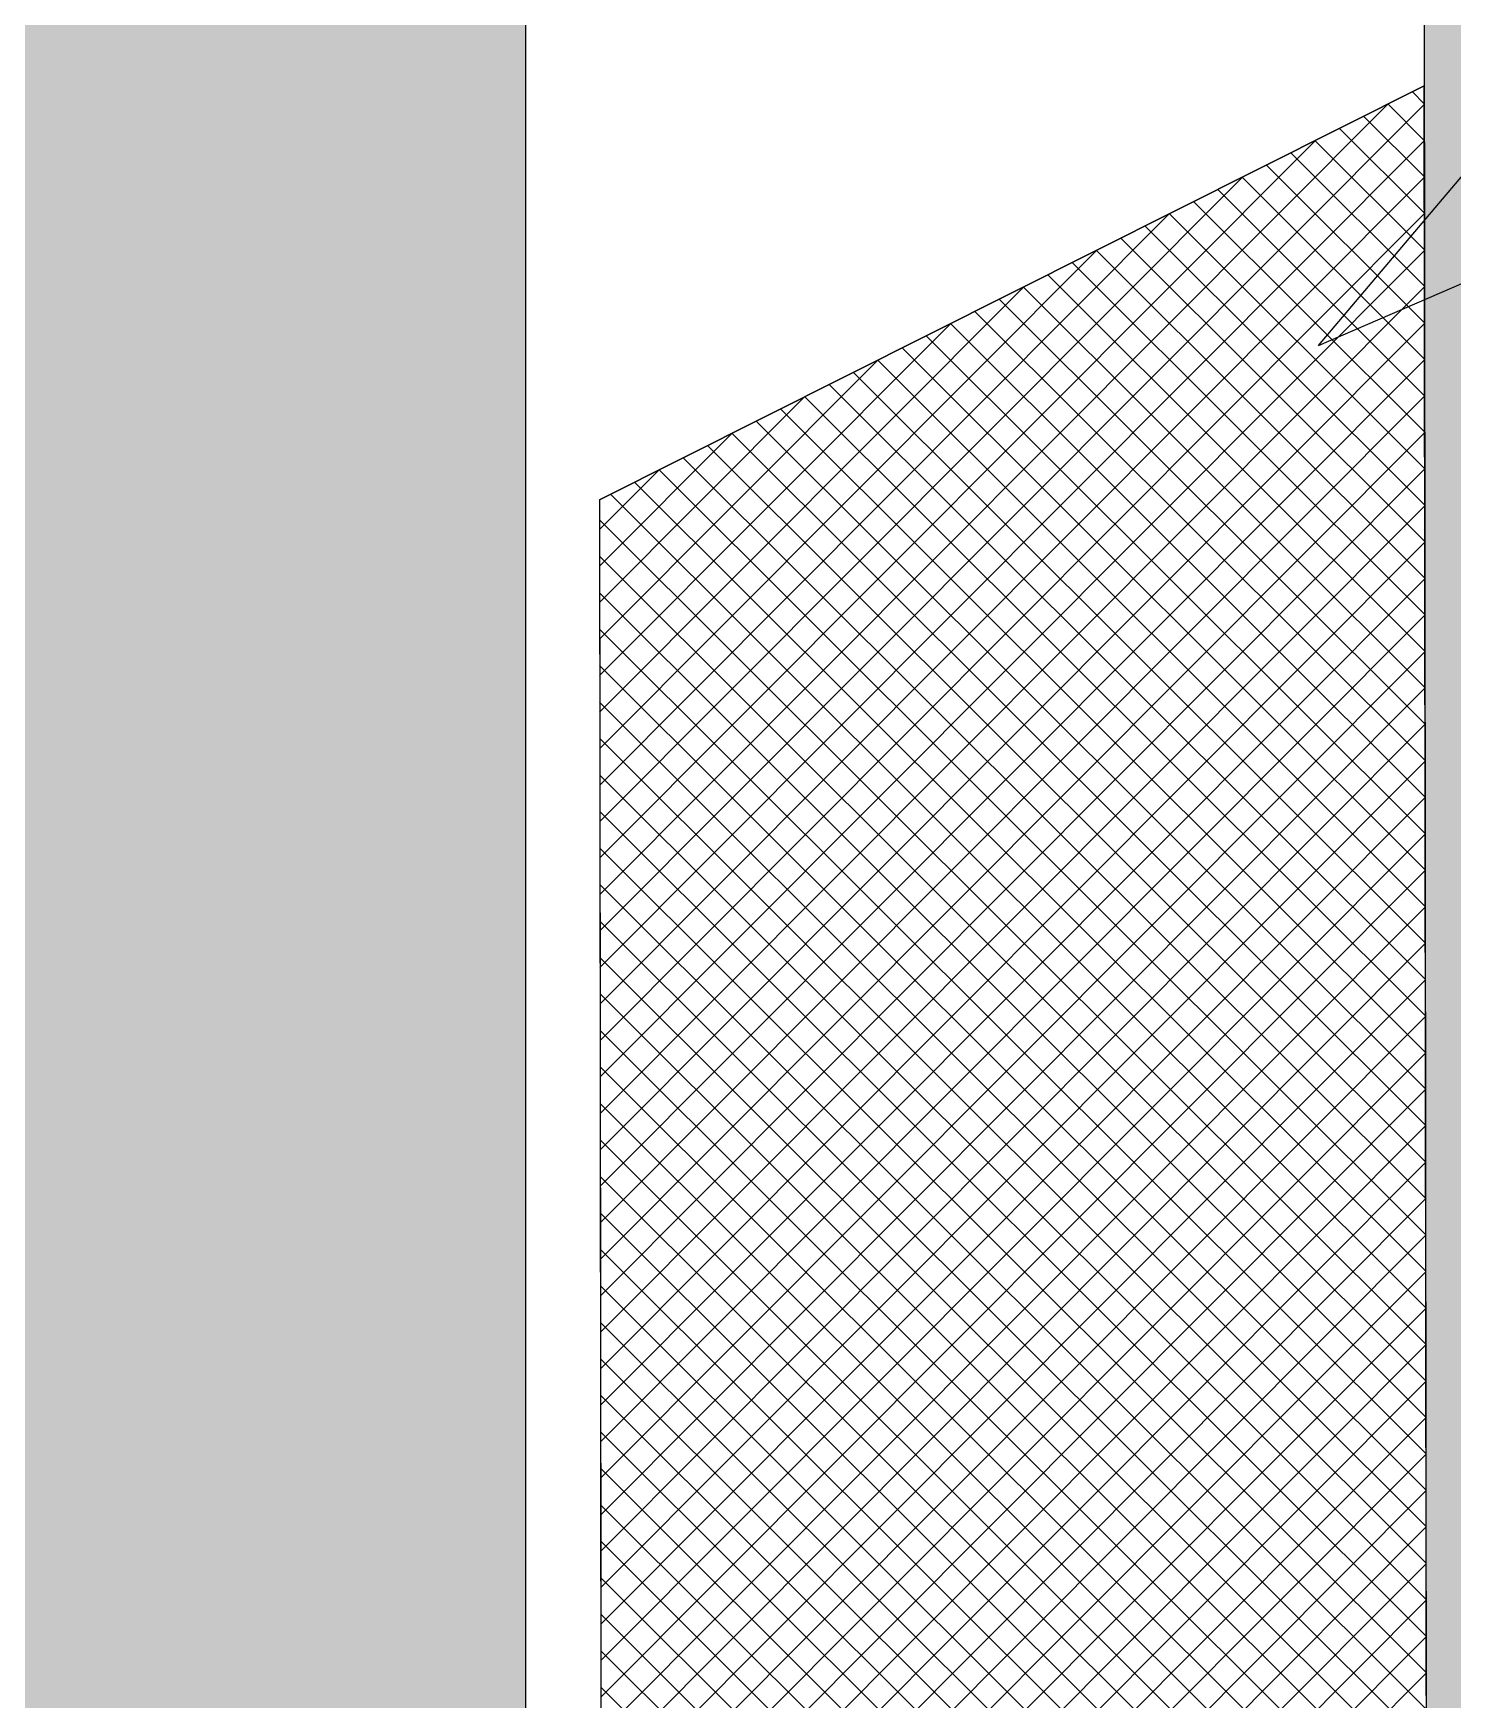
# Model space of a CAD drawing. Extents: x 25 to 394, y 90 to 639.
# Drawn here: x 248.98 to 259.42, y 498.31 to 510.57 of the extents above; entities that cross this region are included whole.
import ezdxf

# ---------------------------------------------------------------- set-up
doc = ezdxf.new("R2010")
doc.units = 0
doc.header["$MEASUREMENT"] = 0
doc.layers.get('0').update_dxf_attribs({"linetype": 'CONTINUOUS'})
for name, color, linetype in [('DIM', 5, 'CONTINUOUS'), ('FURNITURE', 144, 'CONTINUOUS'), ('FURNTIURE', 7, 'CONTINUOUS'), ('LINE', 7, 'CONTINUOUS')]:
    doc.layers.add(name, color=color, linetype=linetype)

# ---------------------------------------------------------------- blocks, each defined once
blk = doc.blocks.new("50'X96'-G59")
at = {"layer": 'FURNTIURE', "color": 7, "linetype": 'CONTINUOUS'}
for p, q in [((1338.36, 894.474), (1326.36, 882.474)), ((1326.89, 882.474), (1338.891, 894.474)), ((1339.421, 894.474), (1327.421, 882.474)), ((1327.951, 882.474), (1339.951, 894.474)), ((1340.482, 894.474), (1328.481, 882.474)), ((1329.012, 882.474), (1341.012, 894.474)), ((1341.542, 894.474), (1329.542, 882.474)), ((1330.072, 882.474), (1342.073, 894.474)), ((1342.603, 894.474), (1330.603, 882.474)), ((1331.133, 882.474), (1343.133, 894.474)), ((1343.664, 894.474), (1331.663, 882.474)), ((1343.851, 882.475), (1331.852, 894.474)), ((1332.194, 882.474), (1344.194, 894.474)), ((1332.382, 894.474), (1344.382, 882.475)), ((1344.724, 894.474), (1332.724, 882.474)), ((1344.912, 882.475), (1332.913, 894.474)), ((1333.254, 882.474), (1345.255, 894.474)), ((1333.443, 894.474), (1345.442, 882.475)), ((1345.785, 894.474), (1333.785, 882.474)), ((1345.973, 882.475), (1333.973, 894.474)), ((1334.315, 882.474), (1346.315, 894.474)), ((1334.504, 894.474), (1346.503, 882.475)), ((1346.846, 894.474), (1334.845, 882.474)), ((1347.033, 882.475), (1335.034, 894.474)), ((1335.376, 882.474), (1347.376, 894.474)), ((1335.564, 894.474), (1347.564, 882.475)), ((1347.906, 894.474), (1335.906, 882.474)), ((1348.094, 882.475), (1336.095, 894.474)), ((1336.436, 882.474), (1348.437, 894.474)), ((1336.625, 894.474), (1348.624, 882.475)), ((1348.967, 894.474), (1336.967, 882.474)), ((1349.155, 882.475), (1337.155, 894.474)), ((1337.497, 882.474), (1349.497, 894.474)), ((1337.686, 894.474), (1349.685, 882.475)), ((1350.028, 894.474), (1338.027, 882.474)), ((1350.215, 882.475), (1338.216, 894.474)), ((1338.558, 882.474), (1350.558, 894.474)), ((1338.746, 894.474), (1350.746, 882.475)), ((1351.088, 894.474), (1339.088, 882.474)), ((1351.276, 882.475), (1339.277, 894.474)), ((1339.618, 882.474), (1351.619, 894.474)), ((1339.807, 894.474), (1351.806, 882.475)), ((1352.149, 894.474), (1340.149, 882.474)), ((1352.337, 882.475), (1340.337, 894.474)), ((1340.679, 882.474), (1352.679, 894.474)), ((1340.868, 894.474), (1352.867, 882.475)), ((1353.21, 894.474), (1341.209, 882.474)), ((1353.397, 882.475), (1341.398, 894.474)), ((1341.74, 882.474), (1353.74, 894.474)), ((1341.928, 894.474), (1353.928, 882.475)), ((1354.27, 894.474), (1342.27, 882.474)), ((1354.458, 882.475), (1342.459, 894.474)), ((1342.8, 882.474), (1354.801, 894.474)), ((1342.989, 894.474), (1354.988, 882.475)), ((1355.331, 894.474), (1343.331, 882.474)), ((1355.519, 882.475), (1343.519, 894.474)), ((1343.861, 882.474), (1355.701, 894.314)), ((1344.05, 894.474), (1356.049, 882.475)), ((1356.579, 882.475), (1344.58, 894.474)), ((1345.11, 894.474), (1357.11, 882.475)), ((1357.64, 882.475), (1345.641, 894.474)), ((1346.171, 894.474), (1358.17, 882.475)), ((1358.701, 882.475), (1346.701, 894.474)), ((1347.232, 894.474), (1359.231, 882.475)), ((1359.761, 882.475), (1347.762, 894.474)), ((1348.292, 894.474), (1360.292, 882.475)), ((1360.822, 882.475), (1348.823, 894.474)), ((1349.353, 894.474), (1361.352, 882.475)), ((1361.361, 882.997), (1349.883, 894.474)), ((1350.414, 894.474), (1360.83, 884.057)), ((1360.3, 885.118), (1350.944, 894.474)), ((1351.474, 894.474), (1359.77, 886.179)), ((1359.239, 887.239), (1352.005, 894.474)), ((1352.535, 894.474), (1358.709, 888.3)), ((1358.178, 889.362), (1353.065, 894.474)), ((1353.596, 894.474), (1357.647, 890.422)), ((1357.117, 891.483), (1354.126, 894.474)), ((1354.656, 894.474), (1356.587, 892.544)), ((1356.056, 893.604), (1355.187, 894.474)), ((1331.522, 894.274), (1343.321, 882.475)), ((1342.791, 882.475), (1331.345, 893.92)), ((1355.878, 893.961), (1344.391, 882.474)), ((1344.922, 882.474), (1356.054, 893.606)), ((1331.168, 893.567), (1342.26, 882.475)), ((1341.73, 882.475), (1330.992, 893.213)), ((1356.231, 893.253), (1345.452, 882.474)), ((1330.815, 892.86), (1341.2, 882.475)), ((1345.982, 882.474), (1356.408, 892.9)), ((1340.669, 882.475), (1330.638, 892.507)), ((1356.585, 892.546), (1346.513, 882.474)), ((1330.462, 892.152), (1340.139, 882.475)), ((1347.043, 882.474), (1356.762, 892.193)), ((1339.609, 882.475), (1330.284, 891.799)), ((1356.939, 891.839), (1347.573, 882.474)), ((1330.107, 891.446), (1339.078, 882.475)), ((1348.104, 882.474), (1357.115, 891.485)), ((1338.548, 882.475), (1329.931, 891.092)), ((1357.292, 891.132), (1348.634, 882.474)), ((1349.164, 882.474), (1357.469, 890.779)), ((1357.645, 890.424), (1349.695, 882.474)), ((1350.225, 882.474), (1357.822, 890.071)), ((1357.999, 889.718), (1350.755, 882.474)), ((1351.285, 882.474), (1358.176, 889.364)), ((1358.353, 889.011), (1351.816, 882.474)), ((1352.346, 882.474), (1358.53, 888.657)), ((1358.706, 888.303), (1352.876, 882.474)), ((1353.407, 882.474), (1358.883, 887.95)), ((1359.06, 887.597), (1353.937, 882.474)), ((1354.467, 882.474), (1359.236, 887.242)), ((1359.413, 886.889), (1354.998, 882.474)), ((1355.528, 882.474), (1359.59, 886.536)), ((1359.767, 886.182), (1356.058, 882.474)), ((1356.589, 882.474), (1359.944, 885.829)), ((1360.121, 885.475), (1357.119, 882.474)), ((1357.649, 882.474), (1360.297, 885.121)), ((1360.474, 884.768), (1358.18, 882.474)), ((1358.71, 882.474), (1360.651, 884.415)), ((1360.827, 884.061), (1359.24, 882.474)), ((1359.771, 882.474), (1361.004, 883.707)), ((1361.181, 883.354), (1360.301, 882.474)), ((1360.831, 882.474), (1361.358, 883)), ((1361.535, 882.647), (1361.362, 882.474))]:
    blk.add_line(p, q, dxfattribs=at)
blk = doc.blocks.new("50'X96'-G58")
at = {"layer": 'FURNTIURE', "color": 7, "linetype": 'CONTINUOUS'}
for p, q in [((1355.622, 894.474), (1331.622, 894.474)), ((1355.622, 894.474), (1361.622, 882.474)), ((1357.85, 884.015), (1365.33, 866.699)), ((1357.85, 884.015), (1374.039, 870.286)), ((1364.622, 882.474), (1322.622, 882.474))]:
    blk.add_line(p, q, dxfattribs=at)
blk.add_lwpolyline([(1355.622, 894.474), (1331.622, 894.474), (1325.622, 882.474), (1361.622, 882.474)], close=True, dxfattribs=at)
at = {"layer": 'FURNTIURE', "color": 253, "linetype": 'CONTINUOUS'}
for points in [[(1364.622, 882.474), (1322.622, 882.474), (1325.622, 876.474)], [(1364.622, 882.474), (1325.622, 876.474), (1364.622, 876.474)]]:
    blk.add_solid(points, dxfattribs=at)
at = {"layer": 'FURNTIURE'}
blk.add_blockref("50'X96'-G59", (0, 0), dxfattribs=at)
blk = doc.blocks.new("50'X96'-G57")
blk.add_blockref("50'X96'-G58", (0, 0))
blk = doc.blocks.new('A$C2B627B83')
at = {"xscale": 0.7499999999999897, "yscale": 0.7499999999999897, "zscale": 0.7499999999999897, "rotation": 90.0724086965355}
blk.add_blockref("50'X96'-G57", (672.942, -978.51), dxfattribs=at)

msp = doc.modelspace()

# ---------------------------------------------------------------- hatches: boundary and pattern name
at = {"layer": 'DIM'}
h = msp.add_hatch(color=28, dxfattribs=at)
h.paths.add_polyline_path([(209.101, 531.421), (207.101, 531.421), (207.101, 526.921), (209.101, 526.921)])
h.paths.add_polyline_path([(209.101, 526.921), (211.101, 526.921), (211.101, 531.421), (209.101, 531.421)])
h.paths.add_polyline_path([(393.601, 639.421), (288.601, 639.421), (288.601, 630.421), (297.601, 630.421), (384.601, 630.421), (384.601, 570.421), (332.101, 570.421), (332.101, 565.921), (384.601, 565.921), (384.601, 405.421), (308.101, 405.421), (308.101, 409.921), (299.101, 409.921), (299.101, 400.921), (384.601, 400.921), (384.601, 273.483), (366.601, 273.483), (366.601, 264.483), (384.601, 264.483), (384.601, 144.483), (319.287, 144.483), (319.287, 135.483), (330.601, 135.483), (330.601, 139.983), (393.601, 139.983)])
h.paths.add_polyline_path([(227.101, 273.483), (227.101, 264.483), (231.601, 264.483), (231.601, 259.983), (240.601, 259.983), (240.601, 264.483), (258.601, 264.483), (258.601, 273.483)])
h.paths.add_polyline_path([(231.601, 135.483), (249.601, 135.483), (249.601, 144.483), (240.601, 144.483), (240.601, 217.983), (231.601, 217.983)])
h.paths.add_polyline_path([(170.101, 273.483), (170.101, 321.483), (165.601, 321.483), (165.601, 292.983), (135.601, 292.983), (135.601, 283.983), (161.101, 283.983), (161.101, 264.483), (173.101, 264.483), (173.101, 273.483)])
h.paths.add_polyline_path([(33.601, 405.421), (107.101, 405.421), (107.101, 384.421), (165.601, 384.421), (165.601, 379.921), (170.101, 379.921), (170.101, 414.421), (165.601, 414.421), (165.601, 388.921), (111.601, 388.921), (111.601, 409.921), (33.601, 409.921), (33.601, 565.921), (86.101, 565.921), (86.101, 570.421), (33.601, 570.421), (33.601, 630.421), (120.601, 630.421), (129.601, 630.421), (129.601, 639.421), (24.601, 639.421), (24.601, 115.983), (33.601, 115.983), (33.601, 283.983), (87.601, 283.983), (87.601, 292.983), (33.601, 292.983)])
h.paths.add_polyline_path([(211.101, 531.421), (211.101, 526.921), (228.601, 526.921), (228.601, 531.421)])
h.paths.add_polyline_path([(228.601, 531.421), (228.601, 526.921), (248.101, 526.921), (248.101, 400.921), (257.101, 400.921), (257.101, 409.921), (252.601, 409.921), (252.601, 531.421), (248.101, 531.421)])
h.paths.add_polyline_path([(129.601, 574.921), (129.601, 598.921), (120.601, 598.921), (120.601, 570.421), (116.101, 570.421), (116.101, 565.921), (129.601, 565.921)], flags=17)
h.paths.add_polyline_path([(288.601, 574.921), (288.601, 565.921), (302.101, 565.921), (302.101, 570.421), (297.601, 570.421), (297.601, 598.921), (288.601, 598.921)])
h.paths.add_polyline_path([(174.601, 526.921), (174.601, 531.421), (165.601, 531.421), (165.601, 456.421), (170.101, 456.421), (170.101, 526.921)])

# ---------------------------------------------------------------- linework, layer by layer
at = {"layer": 'LINE'}
msp.add_line((252.601, 409.921), (252.601, 531.421), dxfattribs=at)

# ---------------------------------------------------------------- block references
at = {"layer": 'FURNITURE', "ltscale": 15, "xscale": 0.6749999999956344, "yscale": 0.6749999999992724, "zscale": 0.675}
msp.add_blockref('A$C2B627B83', (252.601, 481.921), dxfattribs=at)

doc.saveas('drawing.dxf')
